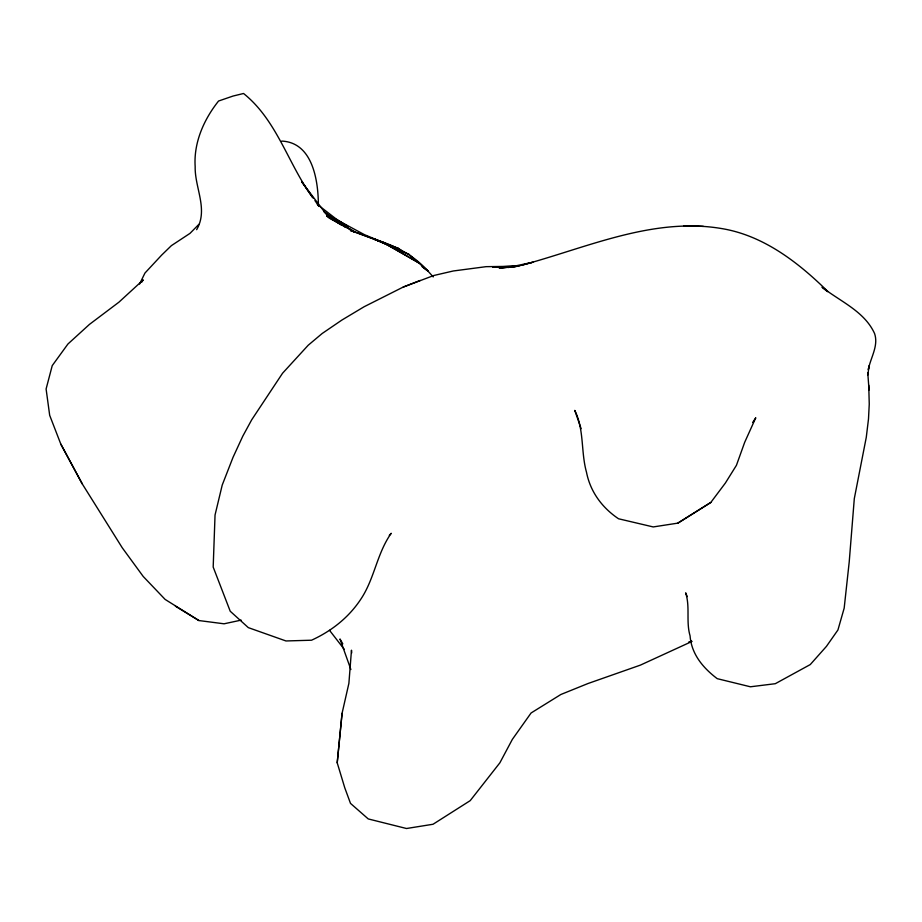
<?xml version="1.0" encoding="UTF-8"?>
<svg xmlns="http://www.w3.org/2000/svg" width="922" height="922" viewBox="0 0 922 922"><rect width="100%" height="100%" fill="white"/><g stroke="black" fill="none" stroke-linecap="round" stroke-linejoin="round"><path stroke-width="1.38" d="M692.065 641.401L640.387 665.119L587.959 683.536L560.864 694.497L531.084 712.983L512.355 739.375L499.862 762.828L470.208 800.642L433.04 824.256L406.51 828.509L368.247 818.932L350.498 803.385L344.782 787.849L337.21 762.817L342.062 713.351L348.885 683.352L351.478 650.217L351.697 652.949M337.21 762.817L342.062 713.351M196.651 229.682C208.51 209.317 194.703 187.915 195.164 166.605C193.585 142.668 203.877 119.468 218.56 101.028L233.047 96.049L243.546 93.491C277.038 120.298 288.01 163.747 312.512 197.354M139.568 284.057L144.95 273.05L161.581 255.175L171.377 245.644L189.967 233.393L198.922 224.323M141.734 282.19L143.21 279.896L118.903 302.197L89.48 324.371L67.94 343.998L52.231 365.631L46.1 388.98L49.684 415.326L60.817 444.116L82.208 483.808L122.223 547.737L143.198 576.446L165.119 599.415L198.922 620.552L224.058 623.802L241.149 620.126M752.652 422.507L755.775 417.77L744.688 442.306L736.436 465.299L725.372 483.047L710.804 502.455L677.854 523.131L653.225 526.935L618.547 518.775C602.147 507.768 590.322 491.806 586.496 472.237C580.779 451.792 584.387 429.836 574.775 410.394L581.114 428.661M389.303 535.382L391.216 533.296C376.983 553.304 374.574 578.348 361.136 598.712C348.989 617.337 331.655 631.017 311.544 640.214L285.97 640.963L248.318 627.628L230.223 611.24L213.189 567.076L215.045 515.006L222.214 485.087L233.012 457.37L242.809 436.129L251.706 419.798L282.547 373.249L308.213 345.231L322.181 333.487L341.935 320.026L364.167 306.715L403.214 287.065L433.766 275.505L453.313 270.976L486.113 266.665L515.732 266.285M677.854 523.131L710.804 502.455M403.214 287.065L420.236 280.449M691.442 641.182L688.861 642.15L691.269 641.251M531.948 262.505L521.345 265.305C586.461 247.926 652.557 216.9 721.453 228.529C763.335 235.329 798.279 262.378 827.749 291.421M533.273 262.159L508.183 267.461L519.086 265.732M518.994 265.663L499.298 268.221L509.29 267.207M512.136 266.919L516.412 266.493M520.123 265.767L492.844 267.242L499.874 267.057M505.487 266.907L515.329 266.654M683.651 225.832L703.405 226.374M281.694 141.078C312.754 142.495 318.286 180.677 318.378 205.226M422.172 266.619L427.866 270.976C413.667 254.991 394.823 245.54 374.724 239.351L409.034 254.437L427.866 270.976L433.236 276.923M326.884 216.244L354.371 231.699L383.172 242.544L409.034 254.437M402.637 251.625L398.281 248.295L374.724 239.351L386.94 244.526L418.703 262.828L383.172 242.544L350.337 230.454L355.408 232.309L354.371 231.699M385.822 243.535L364.455 234.672L333.084 217.788L342.8 223.585M327.137 215.886L355.408 232.309L329.096 218.03L301.748 181.899M175.399 606.18L198.922 620.552M347.905 226.455L336.346 219.113L317.675 204.661M326.999 215.932L340.91 224.795M323.657 211.484L345.566 227.446M324.613 212.244L341.301 224.634M398.281 248.295L400.563 250.046M422.345 266.735L427.866 270.976M827.495 291.64L822.055 287.168C840.253 301.506 864.536 311.313 874.598 333.591C878.747 345.992 870.506 357.701 868.328 369.63L869.008 365.919L867.89 374.897L867.74 372.742M329.511 630.302L344.321 649.411M317.375 204.2L319 206.47L314.955 200.593M301.99 182.118L313.33 198.288M342.8 643.844L339.976 638.992L350.879 669.533M60.817 444.116L82.208 483.808M687.236 596.615L685.645 592.846C690.267 606.757 685.876 621.682 690.071 635.823C691.419 654.182 703.117 667.977 717.224 678.661L750.416 686.786L775.298 683.698L810.265 664.566L826.435 646.38L837.937 629.968L844.172 608.151L849.22 561.89L854.302 498.629L866.277 437.328L868.501 418.934L869.25 404.09L868.731 385.177M867.786 373.053L869.043 390.041"/></g></svg>
